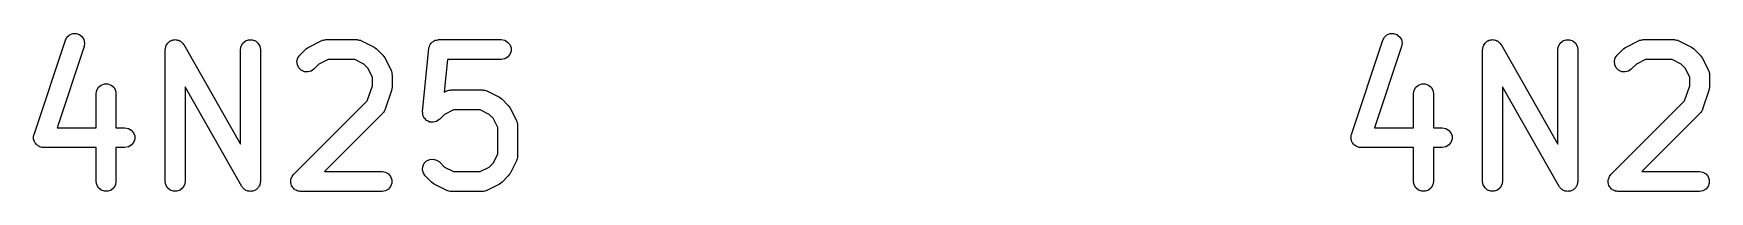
# Model space of a CAD drawing. Extents: x 10 to 287, y -200 to -10.
# Drawn here: x 168.16 to 180.88, y -112.26 to -111.06 of the extents above; entities that cross this region are included whole.
import ezdxf

# ---------------------------------------------------------------- set-up
doc = ezdxf.new("R2010")
doc.units = 0
doc.header["$MEASUREMENT"] = 0
doc.layers.add('BLACK', color=7, linetype='CONTINUOUS')

msp = doc.modelspace()

# ---------------------------------------------------------------- linework, layer by layer
at = {"layer": 'Black'}
for p, q in [((168.437, -111.071), (168.461, -111.061)), ((168.461, -111.061), (168.487, -111.061)), ((168.487, -111.061), (168.512, -111.069)), ((178.437, -111.071), (178.461, -111.061)), ((178.461, -111.061), (178.487, -111.061)), ((178.487, -111.061), (178.512, -111.069)), ((168.167, -111.825), (168.405, -111.111)), ((168.547, -111.158), (168.342, -111.774)), ((168.405, -111.111), (168.417, -111.088)), ((168.417, -111.088), (168.437, -111.071)), ((168.512, -111.069), (168.532, -111.085)), ((168.532, -111.085), (168.546, -111.107)), ((168.546, -111.107), (168.551, -111.133)), ((168.551, -111.133), (168.547, -111.158)), ((169.163, -111.182), (169.164, -111.176)), ((169.163, -112.182), (169.163, -111.182)), ((169.164, -111.169), (169.167, -111.163)), ((169.164, -111.176), (169.164, -111.169)), ((169.167, -111.163), (169.168, -111.157)), ((169.168, -111.157), (169.171, -111.151)), ((169.171, -111.151), (169.173, -111.145)), ((169.173, -111.145), (169.177, -111.14)), ((169.177, -111.14), (169.181, -111.134)), ((169.181, -111.134), (169.186, -111.13)), ((169.186, -111.13), (169.19, -111.125)), ((169.19, -111.125), (169.196, -111.122)), ((169.196, -111.122), (169.201, -111.117)), ((169.201, -111.117), (169.207, -111.115)), ((169.207, -111.115), (169.213, -111.112)), ((169.213, -111.112), (169.219, -111.111)), ((169.219, -111.111), (169.225, -111.109)), ((169.225, -111.109), (169.232, -111.109)), ((169.232, -111.109), (169.238, -111.107)), ((169.238, -111.107), (169.245, -111.109)), ((169.245, -111.109), (169.251, -111.109)), ((169.251, -111.109), (169.257, -111.111)), ((169.257, -111.111), (169.264, -111.112)), ((169.264, -111.112), (169.27, -111.115)), ((169.27, -111.115), (169.276, -111.117)), ((169.276, -111.117), (169.281, -111.122)), ((169.281, -111.122), (169.287, -111.125)), ((169.287, -111.125), (169.291, -111.13)), ((169.291, -111.13), (169.296, -111.134)), ((169.296, -111.134), (169.299, -111.14)), ((169.299, -111.14), (169.303, -111.145)), ((169.303, -111.145), (169.735, -111.9)), ((169.735, -111.182), (169.739, -111.157)), ((169.735, -111.9), (169.735, -111.182)), ((169.739, -111.157), (169.752, -111.134)), ((169.752, -111.134), (169.772, -111.117)), ((169.772, -111.117), (169.796, -111.109)), ((169.796, -111.109), (169.823, -111.109)), ((169.823, -111.109), (169.847, -111.117)), ((169.847, -111.117), (169.867, -111.134)), ((169.867, -111.134), (169.88, -111.157)), ((169.88, -111.157), (169.885, -111.182)), ((169.885, -111.182), (169.885, -112.182)), ((170.185, -111.225), (170.233, -111.177)), ((170.233, -111.177), (170.243, -111.17)), ((170.243, -111.17), (170.252, -111.163)), ((170.252, -111.163), (170.347, -111.115)), ((170.347, -111.115), (170.352, -111.114)), ((170.352, -111.114), (170.355, -111.112)), ((170.355, -111.112), (170.364, -111.11)), ((170.364, -111.11), (170.372, -111.108)), ((170.372, -111.108), (170.377, -111.108)), ((170.377, -111.108), (170.381, -111.107)), ((170.381, -111.107), (170.619, -111.107)), ((170.619, -111.107), (170.623, -111.108)), ((170.623, -111.108), (170.628, -111.108)), ((170.628, -111.108), (170.636, -111.11)), ((170.636, -111.11), (170.645, -111.112)), ((170.645, -111.112), (170.648, -111.114)), ((170.648, -111.114), (170.653, -111.115)), ((170.653, -111.115), (170.748, -111.163)), ((170.748, -111.163), (170.757, -111.17)), ((170.757, -111.17), (170.767, -111.177)), ((170.767, -111.177), (170.815, -111.225)), ((171.116, -111.651), (171.163, -111.175)), ((171.163, -111.175), (171.164, -111.172)), ((171.164, -111.169), (171.168, -111.16)), ((171.164, -111.172), (171.164, -111.169)), ((171.168, -111.16), (171.171, -111.15)), ((171.171, -111.15), (171.172, -111.148)), ((171.172, -111.148), (171.173, -111.145)), ((171.173, -111.145), (171.18, -111.137)), ((171.18, -111.137), (171.186, -111.129)), ((171.186, -111.129), (171.188, -111.127)), ((171.188, -111.127), (171.19, -111.125)), ((171.19, -111.125), (171.199, -111.12)), ((171.199, -111.12), (171.207, -111.114)), ((171.207, -111.114), (171.21, -111.113)), ((171.21, -111.113), (171.212, -111.112)), ((171.212, -111.112), (171.223, -111.11)), ((171.223, -111.11), (171.232, -111.108)), ((171.232, -111.108), (171.235, -111.108)), ((171.235, -111.108), (171.238, -111.107)), ((171.238, -111.107), (171.714, -111.107)), ((171.714, -111.107), (171.74, -111.112)), ((171.74, -111.112), (171.762, -111.125)), ((171.762, -111.125), (171.779, -111.145)), ((171.779, -111.145), (171.788, -111.169)), ((171.788, -111.169), (171.788, -111.195)), ((178.167, -111.825), (178.405, -111.111)), ((178.547, -111.158), (178.342, -111.774)), ((178.405, -111.111), (178.417, -111.088)), ((178.417, -111.088), (178.437, -111.071)), ((178.512, -111.069), (178.532, -111.085)), ((178.532, -111.085), (178.546, -111.107)), ((178.546, -111.107), (178.551, -111.133)), ((178.551, -111.133), (178.547, -111.158)), ((179.163, -111.182), (179.164, -111.176)), ((179.163, -112.182), (179.163, -111.182)), ((179.164, -111.169), (179.167, -111.163)), ((179.164, -111.176), (179.164, -111.169)), ((179.167, -111.163), (179.168, -111.157)), ((179.168, -111.157), (179.171, -111.151)), ((179.171, -111.151), (179.173, -111.145)), ((179.173, -111.145), (179.177, -111.14)), ((179.177, -111.14), (179.181, -111.134)), ((179.181, -111.134), (179.186, -111.13)), ((179.186, -111.13), (179.19, -111.125)), ((179.19, -111.125), (179.196, -111.122)), ((179.196, -111.122), (179.201, -111.117)), ((179.201, -111.117), (179.207, -111.115)), ((179.207, -111.115), (179.213, -111.112)), ((179.213, -111.112), (179.219, -111.111)), ((179.219, -111.111), (179.225, -111.109)), ((179.225, -111.109), (179.232, -111.109)), ((179.232, -111.109), (179.238, -111.107)), ((179.238, -111.107), (179.245, -111.109)), ((179.245, -111.109), (179.251, -111.109)), ((179.251, -111.109), (179.257, -111.111)), ((179.257, -111.111), (179.264, -111.112)), ((179.264, -111.112), (179.27, -111.115)), ((179.27, -111.115), (179.276, -111.117)), ((179.276, -111.117), (179.281, -111.122)), ((179.281, -111.122), (179.287, -111.125)), ((179.287, -111.125), (179.291, -111.13)), ((179.291, -111.13), (179.296, -111.134)), ((179.296, -111.134), (179.299, -111.14)), ((179.299, -111.14), (179.303, -111.145)), ((179.303, -111.145), (179.735, -111.9)), ((179.735, -111.182), (179.739, -111.157)), ((179.735, -111.9), (179.735, -111.182)), ((179.739, -111.157), (179.752, -111.134)), ((179.752, -111.134), (179.772, -111.117)), ((179.772, -111.117), (179.796, -111.109)), ((179.796, -111.109), (179.823, -111.109)), ((179.823, -111.109), (179.847, -111.117)), ((179.847, -111.117), (179.867, -111.134)), ((179.867, -111.134), (179.88, -111.157)), ((179.88, -111.157), (179.885, -111.182)), ((179.885, -111.182), (179.885, -112.182)), ((180.185, -111.225), (180.233, -111.177)), ((180.233, -111.177), (180.243, -111.17)), ((180.243, -111.17), (180.252, -111.163)), ((180.252, -111.163), (180.347, -111.115)), ((180.347, -111.115), (180.352, -111.114)), ((180.352, -111.114), (180.355, -111.112)), ((180.355, -111.112), (180.364, -111.11)), ((180.364, -111.11), (180.372, -111.108)), ((180.372, -111.108), (180.377, -111.108)), ((180.377, -111.108), (180.381, -111.107)), ((180.381, -111.107), (180.619, -111.107)), ((180.619, -111.107), (180.623, -111.108)), ((180.623, -111.108), (180.628, -111.108)), ((180.628, -111.108), (180.636, -111.11)), ((180.636, -111.11), (180.645, -111.112)), ((180.645, -111.112), (180.648, -111.114)), ((180.648, -111.114), (180.653, -111.115)), ((180.653, -111.115), (180.748, -111.163)), ((180.748, -111.163), (180.757, -111.17)), ((180.757, -111.17), (180.767, -111.177)), ((180.767, -111.177), (180.815, -111.225)), ((170.163, -111.271), (170.17, -111.246)), ((170.166, -111.297), (170.163, -111.271)), ((170.177, -111.321), (170.166, -111.297)), ((170.17, -111.246), (170.185, -111.225)), ((170.33, -111.292), (170.291, -111.331)), ((170.399, -111.257), (170.33, -111.292)), ((170.601, -111.257), (170.399, -111.257)), ((170.67, -111.292), (170.601, -111.257)), ((170.7, -111.322), (170.67, -111.292)), ((170.815, -111.225), (170.822, -111.234)), ((170.822, -111.234), (170.829, -111.244)), ((170.829, -111.244), (170.877, -111.339)), ((171.306, -111.257), (171.281, -111.506)), ((171.714, -111.257), (171.306, -111.257)), ((171.74, -111.253), (171.714, -111.257)), ((171.762, -111.24), (171.74, -111.253)), ((171.779, -111.22), (171.762, -111.24)), ((171.788, -111.195), (171.779, -111.22)), ((180.163, -111.271), (180.17, -111.246)), ((180.166, -111.297), (180.163, -111.271)), ((180.177, -111.321), (180.166, -111.297)), ((180.17, -111.246), (180.185, -111.225)), ((180.33, -111.292), (180.291, -111.331)), ((180.399, -111.257), (180.33, -111.292)), ((180.601, -111.257), (180.399, -111.257)), ((180.67, -111.292), (180.601, -111.257)), ((180.7, -111.322), (180.67, -111.292)), ((180.815, -111.225), (180.822, -111.234)), ((180.822, -111.234), (180.829, -111.244)), ((180.829, -111.244), (180.877, -111.339)), ((168.677, -111.451), (168.701, -111.442)), ((168.701, -111.442), (168.727, -111.442)), ((168.727, -111.442), (168.752, -111.451)), ((170.195, -111.339), (170.177, -111.321)), ((170.219, -111.35), (170.195, -111.339)), ((170.245, -111.352), (170.219, -111.35)), ((170.27, -111.346), (170.245, -111.352)), ((170.291, -111.331), (170.27, -111.346)), ((170.735, -111.391), (170.7, -111.322)), ((170.735, -111.456), (170.735, -111.391)), ((170.877, -111.339), (170.878, -111.343)), ((170.878, -111.343), (170.88, -111.347)), ((170.88, -111.347), (170.882, -111.356)), ((170.882, -111.356), (170.884, -111.364)), ((170.884, -111.364), (170.884, -111.369)), ((170.884, -111.369), (170.885, -111.373)), ((170.885, -111.373), (170.885, -111.468)), ((178.677, -111.451), (178.701, -111.442)), ((178.701, -111.442), (178.727, -111.442)), ((178.727, -111.442), (178.752, -111.451)), ((180.195, -111.339), (180.177, -111.321)), ((180.219, -111.35), (180.195, -111.339)), ((180.245, -111.352), (180.219, -111.35)), ((180.27, -111.346), (180.245, -111.352)), ((180.291, -111.331), (180.27, -111.346)), ((180.735, -111.391), (180.7, -111.322)), ((180.735, -111.456), (180.735, -111.391)), ((180.877, -111.339), (180.878, -111.343)), ((180.878, -111.343), (180.88, -111.347)), ((180.88, -111.347), (180.882, -111.356)), ((180.882, -111.356), (180.884, -111.364)), ((180.884, -111.364), (180.884, -111.369)), ((180.884, -111.369), (180.885, -111.373)), ((180.885, -111.373), (180.885, -111.468)), ((168.639, -111.516), (168.644, -111.49)), ((168.639, -111.774), (168.639, -111.516)), ((168.644, -111.49), (168.657, -111.468)), ((168.657, -111.468), (168.677, -111.451)), ((168.752, -111.451), (168.772, -111.468)), ((168.772, -111.468), (168.785, -111.49)), ((168.785, -111.49), (168.789, -111.516)), ((168.789, -111.516), (168.789, -111.774)), ((169.744, -112.22), (169.313, -111.465)), ((169.313, -111.465), (169.313, -112.182)), ((170.137, -112.129), (170.696, -111.57)), ((170.696, -111.57), (170.735, -111.456)), ((170.881, -111.492), (170.833, -111.635)), ((170.882, -111.48), (170.881, -111.492)), ((170.885, -111.468), (170.882, -111.48)), ((171.281, -111.506), (171.3, -111.496)), ((171.3, -111.496), (171.304, -111.495)), ((171.304, -111.495), (171.308, -111.493)), ((171.308, -111.493), (171.316, -111.491)), ((171.316, -111.491), (171.325, -111.489)), ((171.325, -111.489), (171.329, -111.489)), ((171.329, -111.489), (171.333, -111.488)), ((171.333, -111.488), (171.571, -111.488)), ((171.571, -111.488), (171.576, -111.489)), ((171.576, -111.489), (171.58, -111.489)), ((171.58, -111.489), (171.588, -111.491)), ((171.588, -111.491), (171.597, -111.493)), ((171.597, -111.493), (171.601, -111.495)), ((171.601, -111.495), (171.605, -111.496)), ((171.605, -111.496), (171.7, -111.544)), ((171.7, -111.544), (171.71, -111.551)), ((171.71, -111.551), (171.72, -111.558)), ((171.72, -111.558), (171.767, -111.606)), ((178.639, -111.516), (178.644, -111.49)), ((178.639, -111.774), (178.639, -111.516)), ((178.644, -111.49), (178.657, -111.468)), ((178.657, -111.468), (178.677, -111.451)), ((178.752, -111.451), (178.772, -111.468)), ((178.772, -111.468), (178.785, -111.49)), ((178.785, -111.49), (178.789, -111.516)), ((178.789, -111.516), (178.789, -111.774)), ((179.744, -112.22), (179.313, -111.465)), ((179.313, -111.465), (179.313, -112.182)), ((180.137, -112.129), (180.696, -111.57)), ((180.696, -111.57), (180.735, -111.456)), ((180.881, -111.492), (180.833, -111.635)), ((180.882, -111.48), (180.881, -111.492)), ((180.885, -111.468), (180.882, -111.48)), ((170.815, -111.664), (170.372, -112.107)), ((170.817, -111.66), (170.815, -111.664)), ((170.821, -111.658), (170.817, -111.66)), ((170.825, -111.65), (170.821, -111.658)), ((170.83, -111.643), (170.825, -111.65)), ((170.831, -111.638), (170.83, -111.643)), ((170.833, -111.635), (170.831, -111.638)), ((171.116, -111.652), (171.116, -111.651)), ((171.117, -111.665), (171.116, -111.652)), ((171.116, -111.652), (171.116, -111.652)), ((171.118, -111.677), (171.117, -111.665)), ((171.118, -111.678), (171.118, -111.677)), ((171.123, -111.689), (171.118, -111.678)), ((171.118, -111.678), (171.118, -111.678)), ((171.129, -111.701), (171.123, -111.689)), ((171.283, -111.673), (171.244, -111.712)), ((171.351, -111.638), (171.283, -111.673)), ((171.554, -111.638), (171.351, -111.638)), ((171.622, -111.673), (171.554, -111.638)), ((171.653, -111.703), (171.622, -111.673)), ((171.767, -111.606), (171.774, -111.615)), ((171.774, -111.615), (171.781, -111.625)), ((171.781, -111.625), (171.829, -111.72)), ((180.815, -111.664), (180.372, -112.107)), ((180.817, -111.66), (180.815, -111.664)), ((180.821, -111.658), (180.817, -111.66)), ((180.825, -111.65), (180.821, -111.658)), ((180.83, -111.643), (180.825, -111.65)), ((180.831, -111.638), (180.83, -111.643)), ((180.833, -111.635), (180.831, -111.638)), ((168.166, -111.831), (168.167, -111.825)), ((168.342, -111.774), (168.639, -111.774)), ((168.789, -111.774), (168.857, -111.774)), ((168.857, -111.774), (168.883, -111.779)), ((168.883, -111.779), (168.905, -111.792)), ((168.905, -111.792), (168.922, -111.812)), ((168.922, -111.812), (168.931, -111.836)), ((171.129, -111.702), (171.129, -111.701)), ((171.129, -111.701), (171.129, -111.701)), ((171.138, -111.71), (171.129, -111.702)), ((171.147, -111.719), (171.138, -111.71)), ((171.147, -111.72), (171.147, -111.719)), ((171.159, -111.725), (171.147, -111.72)), ((171.147, -111.72), (171.147, -111.72)), ((171.17, -111.731), (171.159, -111.725)), ((171.171, -111.731), (171.17, -111.731)), ((171.184, -111.732), (171.171, -111.731)), ((171.171, -111.731), (171.171, -111.731)), ((171.196, -111.733), (171.184, -111.732)), ((171.197, -111.733), (171.196, -111.733)), ((171.209, -111.73), (171.197, -111.733)), ((171.197, -111.733), (171.197, -111.733)), ((171.221, -111.727), (171.209, -111.73)), ((171.222, -111.727), (171.221, -111.727)), ((171.232, -111.719), (171.222, -111.727)), ((171.222, -111.727), (171.222, -111.727)), ((171.243, -111.712), (171.232, -111.719)), ((171.244, -111.712), (171.243, -111.712)), ((171.243, -111.712), (171.243, -111.712)), ((171.687, -111.772), (171.653, -111.703)), ((171.687, -111.974), (171.687, -111.772)), ((171.829, -111.72), (171.83, -111.724)), ((171.83, -111.724), (171.832, -111.728)), ((171.832, -111.728), (171.834, -111.737)), ((171.834, -111.737), (171.836, -111.745)), ((171.836, -111.745), (171.836, -111.75)), ((171.836, -111.75), (171.837, -111.754)), ((171.837, -111.754), (171.837, -111.992)), ((178.166, -111.831), (178.167, -111.825)), ((178.342, -111.774), (178.639, -111.774)), ((178.789, -111.774), (178.857, -111.774)), ((178.857, -111.774), (178.883, -111.779)), ((178.883, -111.779), (178.905, -111.792)), ((178.905, -111.792), (178.922, -111.812)), ((178.922, -111.812), (178.931, -111.836)), ((168.163, -111.851), (168.164, -111.844)), ((168.164, -111.857), (168.163, -111.851)), ((168.164, -111.836), (168.166, -111.831)), ((168.164, -111.844), (168.164, -111.836)), ((168.164, -111.862), (168.164, -111.857)), ((168.167, -111.869), (168.164, -111.862)), ((168.168, -111.877), (168.167, -111.869)), ((168.171, -111.881), (168.168, -111.877)), ((168.173, -111.887), (168.171, -111.881)), ((168.178, -111.892), (168.173, -111.887)), ((168.182, -111.899), (168.178, -111.892)), ((168.186, -111.902), (168.182, -111.899)), ((168.19, -111.907), (168.186, -111.902)), ((168.196, -111.91), (168.19, -111.907)), ((168.202, -111.915), (168.196, -111.91)), ((168.208, -111.917), (168.202, -111.915)), ((168.212, -111.92), (168.208, -111.917)), ((168.22, -111.921), (168.212, -111.92)), ((168.227, -111.923), (168.22, -111.921)), ((168.233, -111.923), (168.227, -111.923)), ((168.238, -111.924), (168.233, -111.923)), ((168.639, -111.924), (168.238, -111.924)), ((168.639, -112.182), (168.639, -111.924)), ((168.857, -111.924), (168.789, -111.924)), ((168.789, -111.924), (168.789, -112.182)), ((168.883, -111.92), (168.857, -111.924)), ((168.905, -111.907), (168.883, -111.92)), ((168.922, -111.887), (168.905, -111.907)), ((168.931, -111.862), (168.922, -111.887)), ((168.931, -111.836), (168.931, -111.862)), ((178.163, -111.851), (178.164, -111.844)), ((178.164, -111.857), (178.163, -111.851)), ((178.164, -111.836), (178.166, -111.831)), ((178.164, -111.844), (178.164, -111.836)), ((178.164, -111.862), (178.164, -111.857)), ((178.167, -111.869), (178.164, -111.862)), ((178.168, -111.877), (178.167, -111.869)), ((178.171, -111.881), (178.168, -111.877)), ((178.173, -111.887), (178.171, -111.881)), ((178.178, -111.892), (178.173, -111.887)), ((178.182, -111.899), (178.178, -111.892)), ((178.186, -111.902), (178.182, -111.899)), ((178.19, -111.907), (178.186, -111.902)), ((178.196, -111.91), (178.19, -111.907)), ((178.202, -111.915), (178.196, -111.91)), ((178.208, -111.917), (178.202, -111.915)), ((178.212, -111.92), (178.208, -111.917)), ((178.22, -111.921), (178.212, -111.92)), ((178.227, -111.923), (178.22, -111.921)), ((178.233, -111.923), (178.227, -111.923)), ((178.238, -111.924), (178.233, -111.923)), ((178.639, -111.924), (178.238, -111.924)), ((178.639, -112.182), (178.639, -111.924)), ((178.857, -111.924), (178.789, -111.924)), ((178.789, -111.924), (178.789, -112.182)), ((178.883, -111.92), (178.857, -111.924)), ((178.905, -111.907), (178.883, -111.92)), ((178.922, -111.887), (178.905, -111.907)), ((178.931, -111.862), (178.922, -111.887)), ((178.931, -111.836), (178.931, -111.862)), ((171.116, -112.094), (171.118, -112.068)), ((171.118, -112.068), (171.129, -112.044)), ((171.129, -112.044), (171.147, -112.026)), ((171.147, -112.026), (171.171, -112.015)), ((171.171, -112.015), (171.197, -112.012)), ((171.197, -112.012), (171.222, -112.019)), ((171.222, -112.019), (171.244, -112.034)), ((171.244, -112.034), (171.283, -112.073)), ((171.283, -112.073), (171.351, -112.107)), ((171.554, -112.107), (171.622, -112.073)), ((171.622, -112.073), (171.653, -112.043)), ((171.653, -112.043), (171.687, -111.974)), ((171.829, -112.025), (171.781, -112.121)), ((171.83, -112.021), (171.829, -112.025)), ((171.832, -112.018), (171.83, -112.021)), ((171.834, -112.009), (171.832, -112.018)), ((171.836, -112), (171.834, -112.009)), ((171.837, -111.992), (171.836, -111.996)), ((171.836, -111.996), (171.836, -112)), ((168.644, -112.208), (168.639, -112.182)), ((168.657, -112.231), (168.644, -112.208)), ((168.785, -112.208), (168.772, -112.231)), ((168.789, -112.182), (168.785, -112.208)), ((169.168, -112.208), (169.163, -112.182)), ((169.181, -112.231), (169.168, -112.208)), ((169.309, -112.208), (169.296, -112.231)), ((169.313, -112.182), (169.309, -112.208)), ((169.88, -112.208), (169.877, -112.214)), ((169.881, -112.202), (169.88, -112.208)), ((169.883, -112.196), (169.881, -112.202)), ((169.885, -112.182), (169.883, -112.189)), ((169.883, -112.189), (169.883, -112.196)), ((170.116, -112.176), (170.117, -112.173)), ((170.117, -112.186), (170.116, -112.176)), ((170.117, -112.169), (170.12, -112.16)), ((170.117, -112.173), (170.117, -112.169)), ((170.117, -112.195), (170.117, -112.186)), ((170.118, -112.199), (170.117, -112.195)), ((170.118, -112.202), (170.118, -112.199)), ((170.122, -112.211), (170.118, -112.202)), ((170.12, -112.16), (170.123, -112.151)), ((170.123, -112.151), (170.124, -112.148)), ((170.124, -112.148), (170.126, -112.145)), ((170.126, -112.145), (170.132, -112.137)), ((170.132, -112.137), (170.137, -112.129)), ((170.372, -112.107), (170.81, -112.107)), ((170.81, -112.107), (170.835, -112.112)), ((170.835, -112.112), (170.858, -112.125)), ((170.858, -112.125), (170.874, -112.145)), ((170.874, -112.145), (170.883, -112.169)), ((170.883, -112.195), (170.874, -112.22)), ((170.883, -112.169), (170.883, -112.195)), ((171.123, -112.119), (171.116, -112.094)), ((171.137, -112.14), (171.123, -112.119)), ((171.185, -112.188), (171.137, -112.14)), ((171.195, -112.195), (171.185, -112.188)), ((171.205, -112.202), (171.195, -112.195)), ((171.3, -112.249), (171.205, -112.202)), ((171.351, -112.107), (171.554, -112.107)), ((171.7, -112.202), (171.605, -112.249)), ((171.71, -112.195), (171.7, -112.202)), ((171.72, -112.188), (171.71, -112.195)), ((171.767, -112.14), (171.72, -112.188)), ((171.774, -112.13), (171.767, -112.14)), ((171.781, -112.121), (171.774, -112.13)), ((178.644, -112.208), (178.639, -112.182)), ((178.657, -112.231), (178.644, -112.208)), ((178.785, -112.208), (178.772, -112.231)), ((178.789, -112.182), (178.785, -112.208)), ((179.168, -112.208), (179.163, -112.182)), ((179.181, -112.231), (179.168, -112.208)), ((179.309, -112.208), (179.296, -112.231)), ((179.313, -112.182), (179.309, -112.208)), ((179.88, -112.208), (179.877, -112.214)), ((179.881, -112.202), (179.88, -112.208)), ((179.883, -112.196), (179.881, -112.202)), ((179.885, -112.182), (179.883, -112.189)), ((179.883, -112.189), (179.883, -112.196)), ((180.116, -112.176), (180.117, -112.173)), ((180.117, -112.186), (180.116, -112.176)), ((180.117, -112.169), (180.12, -112.16)), ((180.117, -112.173), (180.117, -112.169)), ((180.117, -112.195), (180.117, -112.186)), ((180.118, -112.199), (180.117, -112.195)), ((180.118, -112.202), (180.118, -112.199)), ((180.122, -112.211), (180.118, -112.202)), ((180.12, -112.16), (180.123, -112.151)), ((180.123, -112.151), (180.124, -112.148)), ((180.124, -112.148), (180.126, -112.145)), ((180.126, -112.145), (180.132, -112.137)), ((180.132, -112.137), (180.137, -112.129)), ((180.372, -112.107), (180.81, -112.107)), ((180.81, -112.107), (180.835, -112.112)), ((180.835, -112.112), (180.858, -112.125)), ((180.858, -112.125), (180.874, -112.145)), ((180.874, -112.145), (180.883, -112.169)), ((180.883, -112.195), (180.874, -112.22)), ((180.883, -112.169), (180.883, -112.195)), ((168.677, -112.247), (168.657, -112.231)), ((168.701, -112.256), (168.677, -112.247)), ((168.727, -112.256), (168.701, -112.256)), ((168.752, -112.247), (168.727, -112.256)), ((168.772, -112.231), (168.752, -112.247)), ((169.201, -112.247), (169.181, -112.231)), ((169.225, -112.256), (169.201, -112.247)), ((169.251, -112.256), (169.225, -112.256)), ((169.276, -112.247), (169.251, -112.256)), ((169.296, -112.231), (169.276, -112.247)), ((169.749, -112.225), (169.744, -112.22)), ((169.752, -112.231), (169.749, -112.225)), ((169.757, -112.235), (169.752, -112.231)), ((169.761, -112.24), (169.757, -112.235)), ((169.767, -112.243), (169.761, -112.24)), ((169.772, -112.247), (169.767, -112.243)), ((169.778, -112.25), (169.772, -112.247)), ((169.784, -112.253), (169.778, -112.25)), ((169.79, -112.254), (169.784, -112.253)), ((169.796, -112.256), (169.79, -112.254)), ((169.803, -112.256), (169.796, -112.256)), ((169.809, -112.257), (169.803, -112.256)), ((169.816, -112.256), (169.809, -112.257)), ((169.823, -112.256), (169.816, -112.256)), ((169.829, -112.254), (169.823, -112.256)), ((169.835, -112.253), (169.829, -112.254)), ((169.841, -112.25), (169.835, -112.253)), ((169.847, -112.247), (169.841, -112.25)), ((169.852, -112.243), (169.847, -112.247)), ((169.857, -112.24), (169.852, -112.243)), ((169.862, -112.235), (169.857, -112.24)), ((169.867, -112.231), (169.862, -112.235)), ((169.87, -112.225), (169.867, -112.231)), ((169.874, -112.22), (169.87, -112.225)), ((169.877, -112.214), (169.874, -112.22)), ((170.126, -112.22), (170.122, -112.211)), ((170.128, -112.222), (170.126, -112.22)), ((170.129, -112.225), (170.128, -112.222)), ((170.136, -112.232), (170.129, -112.225)), ((170.142, -112.24), (170.136, -112.232)), ((170.145, -112.241), (170.142, -112.24)), ((170.147, -112.244), (170.145, -112.241)), ((170.156, -112.248), (170.147, -112.244)), ((170.165, -112.253), (170.156, -112.248)), ((170.168, -112.253), (170.165, -112.253)), ((170.171, -112.255), (170.168, -112.253)), ((170.181, -112.256), (170.171, -112.255)), ((170.19, -112.257), (170.181, -112.256)), ((170.81, -112.257), (170.19, -112.257)), ((170.835, -112.253), (170.81, -112.257)), ((170.858, -112.24), (170.835, -112.253)), ((170.874, -112.22), (170.858, -112.24)), ((171.304, -112.251), (171.3, -112.249)), ((171.308, -112.253), (171.304, -112.251)), ((171.316, -112.254), (171.308, -112.253)), ((171.325, -112.257), (171.316, -112.254)), ((171.329, -112.257), (171.325, -112.257)), ((171.333, -112.257), (171.329, -112.257)), ((171.571, -112.257), (171.333, -112.257)), ((171.576, -112.257), (171.571, -112.257)), ((171.58, -112.257), (171.576, -112.257)), ((171.588, -112.254), (171.58, -112.257)), ((171.597, -112.253), (171.588, -112.254)), ((171.601, -112.251), (171.597, -112.253)), ((171.605, -112.249), (171.601, -112.251)), ((178.677, -112.247), (178.657, -112.231)), ((178.701, -112.256), (178.677, -112.247)), ((178.727, -112.256), (178.701, -112.256)), ((178.752, -112.247), (178.727, -112.256)), ((178.772, -112.231), (178.752, -112.247)), ((179.201, -112.247), (179.181, -112.231)), ((179.225, -112.256), (179.201, -112.247)), ((179.251, -112.256), (179.225, -112.256)), ((179.276, -112.247), (179.251, -112.256)), ((179.296, -112.231), (179.276, -112.247)), ((179.749, -112.225), (179.744, -112.22)), ((179.752, -112.231), (179.749, -112.225)), ((179.757, -112.235), (179.752, -112.231)), ((179.761, -112.24), (179.757, -112.235)), ((179.767, -112.243), (179.761, -112.24)), ((179.772, -112.247), (179.767, -112.243)), ((179.778, -112.25), (179.772, -112.247)), ((179.784, -112.253), (179.778, -112.25)), ((179.79, -112.254), (179.784, -112.253)), ((179.796, -112.256), (179.79, -112.254)), ((179.803, -112.256), (179.796, -112.256)), ((179.809, -112.257), (179.803, -112.256)), ((179.816, -112.256), (179.809, -112.257)), ((179.823, -112.256), (179.816, -112.256)), ((179.829, -112.254), (179.823, -112.256)), ((179.835, -112.253), (179.829, -112.254)), ((179.841, -112.25), (179.835, -112.253)), ((179.847, -112.247), (179.841, -112.25)), ((179.852, -112.243), (179.847, -112.247)), ((179.857, -112.24), (179.852, -112.243)), ((179.862, -112.235), (179.857, -112.24)), ((179.867, -112.231), (179.862, -112.235)), ((179.87, -112.225), (179.867, -112.231)), ((179.874, -112.22), (179.87, -112.225)), ((179.877, -112.214), (179.874, -112.22)), ((180.126, -112.22), (180.122, -112.211)), ((180.128, -112.222), (180.126, -112.22)), ((180.129, -112.225), (180.128, -112.222)), ((180.136, -112.232), (180.129, -112.225)), ((180.142, -112.24), (180.136, -112.232)), ((180.145, -112.241), (180.142, -112.24)), ((180.147, -112.244), (180.145, -112.241)), ((180.156, -112.248), (180.147, -112.244)), ((180.165, -112.253), (180.156, -112.248)), ((180.168, -112.253), (180.165, -112.253)), ((180.171, -112.255), (180.168, -112.253)), ((180.181, -112.256), (180.171, -112.255)), ((180.19, -112.257), (180.181, -112.256)), ((180.81, -112.257), (180.19, -112.257)), ((180.835, -112.253), (180.81, -112.257)), ((180.858, -112.24), (180.835, -112.253)), ((180.874, -112.22), (180.858, -112.24))]:
    msp.add_line(p, q, dxfattribs=at)

doc.saveas('drawing.dxf')
